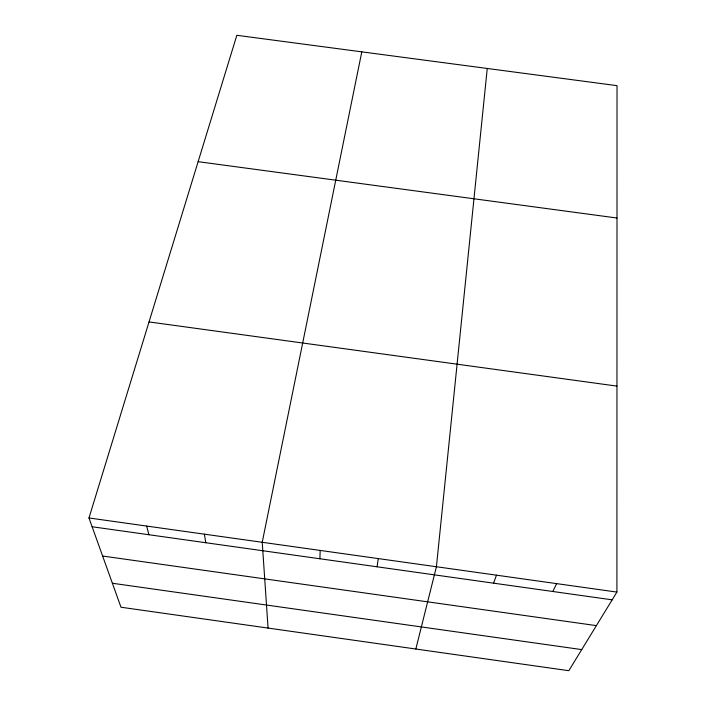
<?xml version="1.0" encoding="UTF-8"?>
<svg xmlns="http://www.w3.org/2000/svg" width="706" height="706" viewBox="0 0 706 706"><rect width="100%" height="100%" fill="white"/><g stroke="black" fill="none" stroke-linecap="round" stroke-linejoin="round"><path stroke-width="1.06" d="M616.912 592.087L617.026 85.655L236.837 35.3L88.974 517.966L120.982 607.231L568.815 670.7L616.912 592.087L88.974 517.966M319.897 558.764L320.189 550.424M487.255 68.464L436.423 566.75L415.843 649.017M377.092 566.803L378.248 558.578M361.799 51.847L262.226 542.287L268.068 628.075M493.547 583.165L496.477 575.178M552.807 591.496L556.637 583.624M198.121 161.674L617 218.022M149.028 321.927L616.956 386.111M92.124 526.755L612.173 599.835M102.617 556.028L596.393 625.622M112.378 583.253L581.718 649.599M146.619 526.058L148.913 534.733M204.369 534.168L205.808 542.729"/></g></svg>
